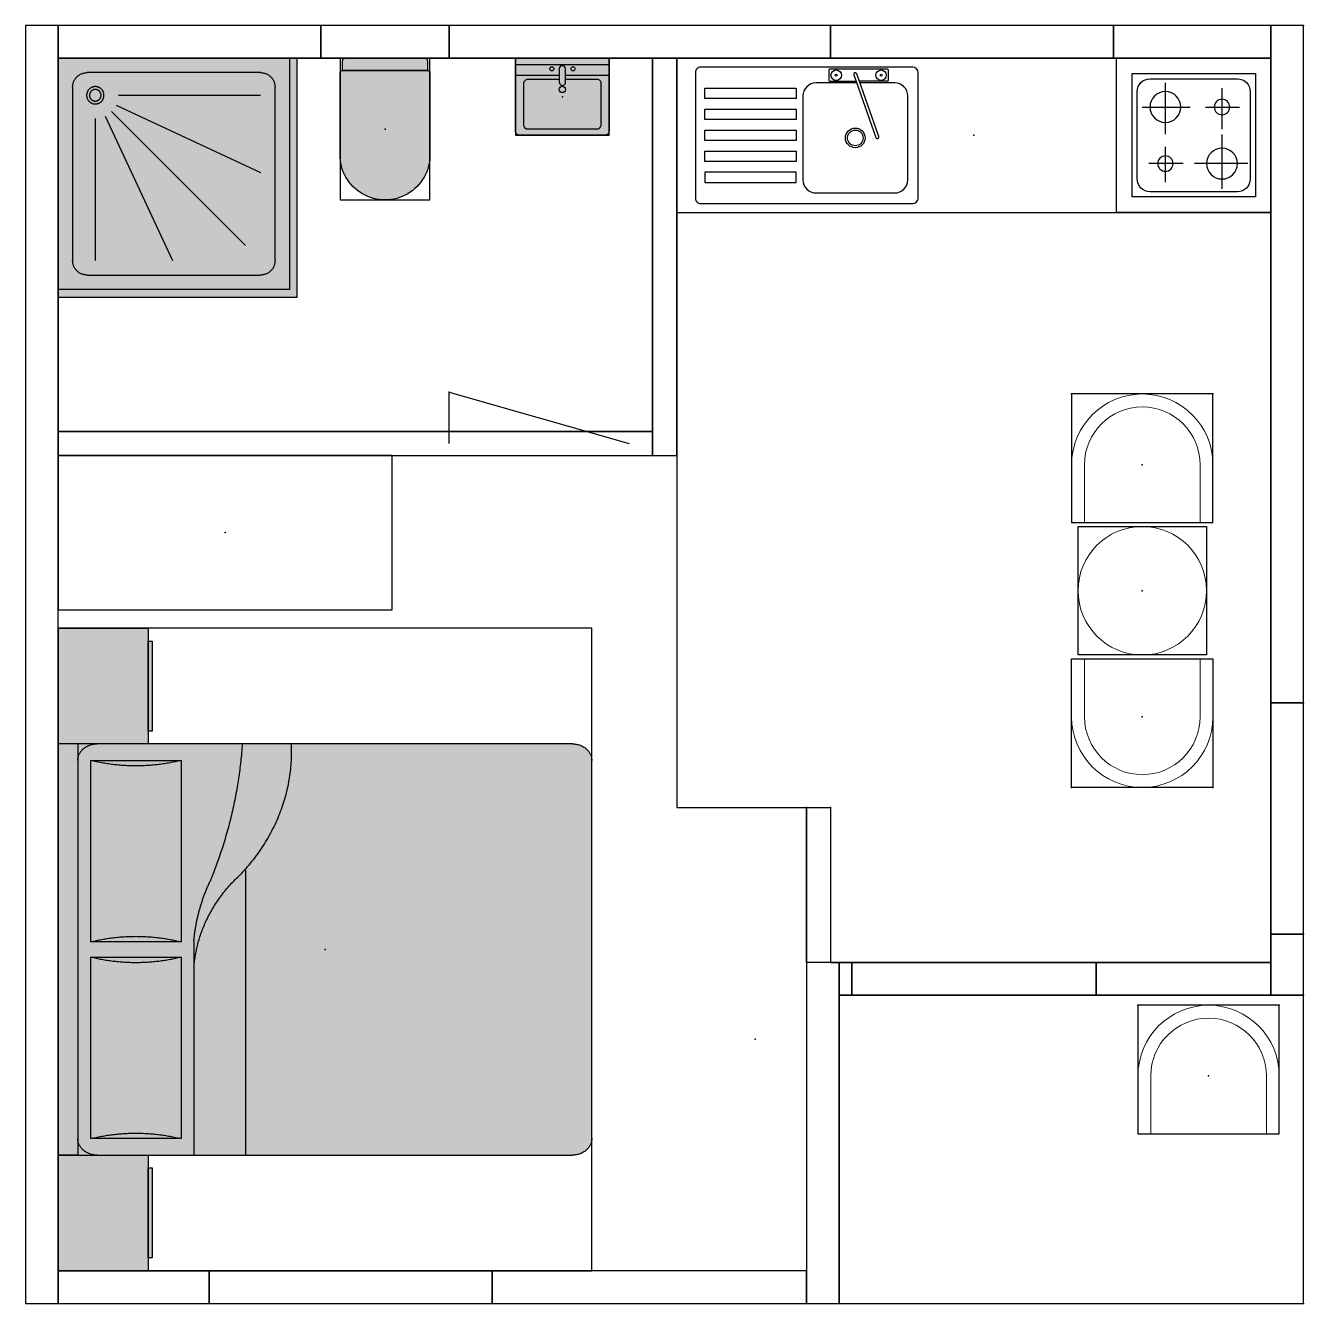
# Model space of a CAD drawing. Header units: millimetres. Extents: x 0 to 4972, y 0 to 4972.
import ezdxf

# ---------------------------------------------------------------- set-up
doc = ezdxf.new("R2010")
doc.units = ezdxf.units.MM
for name, color, linetype, true_color in [('Doors', 96, 'Continuous', 0x007f00), ('Furniture', 37, 'Continuous', 0x75664f), ('FurnitureRefRec', 254, 'Continuous', 0xd5d5d5), ('PT Top Left', 52, 'Continuous', 0xcdcd00), ('PT Top Left Furniture', 211, 'Continuous', 0xff7fff), ('PT Top Right', 96, 'Continuous', 0x007f00), ('PT Top Right Furniture', 200, 'Continuous', 0xbf3fff), ('Walls', 1, 'Continuous', 0xff0000)]:
    doc.layers.add(name, color=color, linetype=linetype, true_color=true_color)
for name, color, linetype in [('Rooms$Bath Room', 7, 'Continuous'), ('Rooms$Bed Room', 7, 'Continuous'), ('Rooms$Living Room', 7, 'Continuous'), ('Rooms$Terrace', 7, 'Continuous'), ('Windows', 7, 'Continuous')]:
    doc.layers.add(name, color=color, linetype=linetype)

# ---------------------------------------------------------------- blocks, each defined once
blk = doc.blocks.new('Chair')
at = {"layer": 'Furniture', "linetype": 'Continuous', "lineweight": 13}
for p, q in [((0, 225), (0, 0)), ((450, 0), (450, 225)), ((0, 0), (450, 0))]:
    blk.add_line(p, q, dxfattribs=at)
for radius in [275, 225]:
    blk.add_arc((225, 225), radius, 0, 180, dxfattribs=at)
at = {"layer": 'FurnitureRefRec'}
blk.add_lwpolyline([(500, 500), (-50, 500), (-50, 0), (500, 0)], close=True, dxfattribs=at)
at = {"layer": 'PT Top Left Furniture'}
blk.add_point((-50, 500), dxfattribs=at)
at = {"layer": 'PT Top Right Furniture'}
blk.add_point((500, 500), dxfattribs=at)
blk = doc.blocks.new('Bedopstelling Groot')
at = {"layer": 'Furniture', "true_color": 0xffffff}
for points in [[(-800, 1038.1), (-800, 688.1), (-1250, 688.1), (-1250, 1038.1)], [(-800, -962.8), (-800, -964.5), (-799.9, -966.2), (-799.9, -967.9), (-799.7, -969.6), (-799.6, -971.3), (-799.4, -973), (-799.2, -974.8), (-798.9, -976.5), (-798.6, -978.2), (-798.3, -980), (-797.9, -981.8), (-797.5, -983.5), (-797.1, -985.3), (-796.6, -987), (-796.1, -988.8), (-795.5, -990.5), (-794.9, -992.2), (-794.2, -994), (-793.6, -995.7), (-792.8, -997.4), (-792.1, -999.1), (-791.3, -1000.7), (-790.4, -1002.4), (-789.5, -1004), (-788.6, -1005.6), (-787.7, -1007.2), (-786.7, -1008.7), (-785.6, -1010.3), (-784.6, -1011.8), (-783.5, -1013.2), (-782.4, -1014.6), (-781.2, -1016), (-780, -1017.4), (-778.8, -1018.7), (-777.6, -1020), (-776.3, -1021.3), (-775, -1022.5), (-773.7, -1023.6), (-772.3, -1024.7), (-770.9, -1025.8), (-769.6, -1026.9), (-768.2, -1027.8), (-766.7, -1028.8), (-765.3, -1029.7), (-763.9, -1030.5), (-762.4, -1031.3), (-760.9, -1032.1), (-759.5, -1032.8), (-758, -1033.5), (-756.5, -1034.1), (-755, -1034.7), (-753.5, -1035.2), (-752, -1035.7), (-750.5, -1036.1), (-749, -1036.5), (-747.5, -1036.8), (-746, -1037.1), (-744.5, -1037.4), (-743.1, -1037.6), (-741.6, -1037.8), (-740.1, -1037.9), (-738.7, -1038), (-737.3, -1038.1), (-735.8, -1038.1), (735.8, -1038.1), (737.3, -1038.1), (738.7, -1038), (740.1, -1037.9), (741.6, -1037.8), (743.1, -1037.6), (744.5, -1037.4), (746, -1037.1), (747.5, -1036.8), (749, -1036.5), (750.5, -1036.1), (752, -1035.7), (753.5, -1035.2), (755, -1034.7), (756.5, -1034.1), (758, -1033.5), (759.5, -1032.8), (760.9, -1032.1), (762.4, -1031.3), (763.9, -1030.5), (765.3, -1029.7), (766.7, -1028.8), (768.2, -1027.8), (769.6, -1026.9), (770.9, -1025.8), (772.3, -1024.7), (773.7, -1023.6), (775, -1022.5), (776.3, -1021.3), (777.6, -1020), (778.8, -1018.7), (780, -1017.4), (781.2, -1016), (782.4, -1014.6), (783.5, -1013.2), (784.6, -1011.8), (785.6, -1010.3), (786.7, -1008.7), (787.7, -1007.2), (788.6, -1005.6), (789.5, -1004), (790.4, -1002.4), (791.3, -1000.7), (792.1, -999.1), (792.8, -997.4), (793.6, -995.7), (794.2, -994), (794.9, -992.2), (795.5, -990.5), (796.1, -988.8), (796.6, -987), (797.1, -985.3), (797.5, -983.5), (797.9, -981.8), (798.3, -980), (798.6, -978.2), (798.9, -976.5), (799.2, -974.8), (799.4, -973), (799.6, -971.3), (799.7, -969.6), (799.9, -967.9), (799.9, -966.2), (800, -964.5), (800, -962.8), (800, 1038.1), (-800, 1038.1), (-800, 961.9)], [(1250, 1038.1), (1250, 688.1), (800, 688.1), (800, 1038.1)], [(-850, 688.1), (-850, 673.1), (-1200, 673.1), (-1200, 688.1)], [(1200, 688.1), (1200, 673.1), (850, 673.1), (850, 688.1)]]:
    blk.add_hatch(color=7, dxfattribs=at).paths.add_polyline_path(points, flags=0)
at = {"layer": 'Furniture', "color": 37, "true_color": 0x766750}
for p, q in [((-800, 961.9), (-800, 1038.1)), ((800, 1038.1), (-800, 1038.1)), ((800, 961.9), (800, 1038.1)), ((800, 961.9), (-800, 961.9)), ((-735.8, 911.7), (-30, 911.7)), ((-735.8, 560.3), (-735.8, 911.7)), ((-30, 911.7), (-30, 560.3)), ((30, 911.7), (735.8, 911.7)), ((30, 560.3), (30, 911.7)), ((735.8, 911.7), (735.8, 560.3)), ((-800, 886.6), (-800, -962.8)), ((800, -962.8), (800, 886.6)), ((-30, 560.3), (-735.8, 560.3)), ((735.8, 560.3), (30, 560.3)), ((34.2, 510.1), (-800, 510.1)), ((308, 309.3), (-800, 309.3)), ((-735.8, -1038.1), (735.8, -1038.1))]:
    blk.add_line(p, q, dxfattribs=at)
for points in [[(-800, 1038.1), (-800, 688.1), (-1250, 688.1), (-1250, 1038.1)], [(1250, 1038.1), (1250, 688.1), (800, 688.1), (800, 1038.1)], [(-850, 688.1), (-850, 673.1), (-1200, 673.1), (-1200, 688.1)], [(1200, 688.1), (1200, 673.1), (850, 673.1), (850, 688.1)]]:
    blk.add_lwpolyline(points, close=True, dxfattribs=at)
for points, weights in [([(-800, 886.6), (-800, 961.9), (-735.8, 961.9)], [1, 0.707106781186, 1]), ([(735.8, 961.9), (800, 961.9), (800, 886.6)], [1, 0.707106781186, 1]), ([(-735.8, 911.7), (-692.2, 736), (-735.8, 560.3)], [1, 0.959999998575, 1]), ([(-30, 560.3), (-73.6, 736), (-30, 911.7)], [1, 0.959999998575, 1]), ([(30, 911.7), (73.6, 736), (30, 560.3)], [1, 0.959999998575, 1]), ([(735.8, 560.3), (692.2, 736), (735.8, 911.7)], [1, 0.959999998575, 1]), ([(-72.8, 510.1), (133.4, 496.7), (286.7, 334.4)], [1, 0.942933891278, 1]), ([(34.2, 510.1), (153.8, 499.5), (265.3, 447.3)], [1, 0.988393644073, 1]), ([(800, 321.8), (525.2, 340.8), (265.3, 447.3)], [1, 0.990404896115, 1]), ([(800, 132.1), (510.3, 117.7), (286.7, 334.4)], [1, 0.933646644704, 1]), ([(-735.8, -1038.1), (-800, -1038.1), (-800, -962.8)], [1, 0.707106781186, 1]), ([(800, -962.8), (800, -1038.1), (735.8, -1038.1)], [1, 0.707106781187, 1])]:
    blk.add_rational_spline(points, weights, degree=2, dxfattribs=at)
at = {"layer": 'FurnitureRefRec'}
blk.add_lwpolyline([(-1250, -1038.1), (1250, -1038.1), (1250, 1038.1), (-1250, 1038.1)], close=True, dxfattribs=at)
at = {"layer": 'PT Top Left Furniture'}
blk.add_point((-1250, 1038.1), dxfattribs=at)
at = {"layer": 'PT Top Right Furniture'}
blk.add_point((1250, 1038.1), dxfattribs=at)
blk = doc.blocks.new('Douche')
at = {"layer": 'Furniture', "true_color": 0xffffff}
blk.add_hatch(color=7, dxfattribs=at).paths.add_polyline_path([(-465, 465), (-465, -465), (465, -465), (465, 465)], flags=0)
at = {"layer": 'Furniture', "color": 37, "true_color": 0x766750}
for p, q in [((-465, -465), (-465, 435)), ((-465, 435), (435, 435)), ((435, 435), (435, -465)), ((322.5, 378.7), (-352.5, 378.7)), ((-408.8, 322.5), (-408.8, -352.5)), ((-320.7, -230.7), (-320.7, 322.5)), ((-282.6, -239.1), (-20.8, 322.5)), ((378.7, -352.5), (378.7, 322.5)), ((-257, -257), (263.4, 263.4)), ((-239.1, -282.6), (322.5, -20.8)), ((-230.7, -320.7), (322.5, -320.7)), ((-352.5, -408.8), (322.5, -408.8)), ((-465, -465), (435, -465))]:
    blk.add_line(p, q, dxfattribs=at)
for points in [[(465, 465), (-465, 465)], [(465, -465), (465, 465)]]:
    blk.add_lwpolyline(points, dxfattribs=at)
for points, weights in [([(-408.8, 322.5), (-408.8, 378.7), (-352.5, 378.7)], [1, 0.707106781187, 1]), ([(322.5, 378.7), (378.7, 378.7), (378.7, 322.5)], [1, 0.707106780956, 1]), ([(-352.5, -408.8), (-408.8, -408.8), (-408.8, -352.5)], [1, 0.707106781187, 1]), ([(378.7, -352.5), (378.7, -408.8), (322.5, -408.8)], [1, 0.707106781187, 1])]:
    blk.add_rational_spline(points, weights, degree=2, dxfattribs=at)
for points, knots in [([(-320.7, -286.9), (-286.9, -286.9), (-286.9, -320.7), (-286.9, -354.4), (-320.7, -354.4), (-354.4, -354.4), (-354.4, -320.7), (-354.4, -286.9), (-320.7, -286.9)], [0, 0, 0, 0.0530144, 0.0530144, 0.1060288, 0.1060288, 0.1590431, 0.1590431, 0.2120575, 0.2120575, 0.2120575]), ([(-320.7, -298.2), (-298.2, -298.2), (-298.2, -320.7), (-298.2, -343.2), (-320.7, -343.2), (-343.2, -343.2), (-343.2, -320.7), (-343.2, -298.2), (-320.7, -298.2)], [0, 0, 0, 0.0353429, 0.0353429, 0.0706858, 0.0706858, 0.1060288, 0.1060288, 0.1413717, 0.1413717, 0.1413717])]:
    blk.add_rational_spline(points, [1, 0.707106781187, 1, 0.707106781187, 1, 0.707106781187, 1, 0.707106781187, 1], degree=2, knots=knots, dxfattribs=at)
at = {"layer": 'FurnitureRefRec'}
blk.add_lwpolyline([(-465, -465), (465, -465), (465, 465), (-465, 465)], close=True, dxfattribs=at)
at = {"layer": 'PT Top Left Furniture'}
blk.add_point((-465, -465), dxfattribs=at)
at = {"layer": 'PT Top Right Furniture'}
blk.add_point((-465, 465), dxfattribs=at)
blk = doc.blocks.new('Coffee Table')
at = {"layer": 'Furniture', "linetype": 'Continuous', "lineweight": 13}
for start, end in [(90, 270), (270, 90)]:
    blk.add_arc((0, 0), 250, start, end, dxfattribs=at)
at = {"layer": 'FurnitureRefRec'}
blk.add_lwpolyline([(250, -250), (-250, -250), (-250, 250), (250, 250)], close=True, dxfattribs=at)
blk = doc.blocks.new('Keuken')
at = {"layer": 'Furniture', "color": 37, "true_color": 0x766750}
for p, q in [((1107, 265.2), (280.8, 265.2)), ((-981.5, 220), (-641.5, 220)), ((-921.2, -3.3), (-921.2, 208.5)), ((260.4, 244.8), (260.4, -244.8)), ((658.2, 224.4), (352.2, 224.4)), ((1127.4, -244.8), (1127.4, 244.8)), ((-1031.5, -170), (-1031.5, 170)), ((-700.4, 44.3), (-700.4, 181.8)), ((-591.5, 170), (-591.5, -170)), ((301.2, 173.4), (301.2, -153)), ((709.2, -153), (709.2, 173.4)), ((-815.1, 108.8), (-1022.1, 108.8)), ((-637.1, 108.8), (-770.6, 108.8)), ((414.1, 4.9), (499.7, -239.4)), ((511.2, -235.3), (425.7, 8.9)), ((-921.2, -182.8), (-921.2, -24.4)), ((-700.4, -203.9), (-700.4, -4.8)), ((-857.9, -110), (-989.8, -110)), ((-611.3, -110), (-797.9, -110)), ((-641.5, -220), (-981.5, -220)), ((352.2, -204), (487.3, -204)), ((375.9, -215.7), (375.9, -252)), ((379.9, -210.6), (489.6, -210.6)), ((500.2, -204), (658.2, -204)), ((604.4, -210.6), (502.5, -210.6)), ((608.3, -252), (608.3, -215.7)), ((280.8, -265.2), (1107, -265.2))]:
    blk.add_line(p, q, dxfattribs=at)
for points in [[(-1111.5, -300), (1200, -300), (1200, 300), (-1111.5, 300)], [(-1111.5, -300), (-1111.5, 300), (-511.5, 300), (-511.5, -300)], [(-1051.5, -240), (-1051.5, 240), (-571.5, 240), (-571.5, -240)], [(734.7, 142.8), (1090.3, 142.8), (1090.3, 183.6), (734.7, 183.6)], [(1090.3, 102), (1090.3, 61.2), (734.7, 61.2), (734.7, 102)], [(1090.3, 20.4), (1090.3, -20.4), (734.7, -20.4), (734.7, 20.4)], [(1090.3, -61.2), (1090.3, -102), (734.7, -102), (734.7, -61.2)], [(1090.3, -142.8), (1090.3, -183.6), (734.7, -183.6), (734.7, -142.8)]]:
    blk.add_lwpolyline(points, close=True, dxfattribs=at)
blk.add_lwpolyline([(379.9, -257.1), (492.1, -257.1), (604.4, -257.1)], dxfattribs=at)
at = {"layer": 'Furniture', "color": 37, "true_color": 0x766750, "extrusion": (0, 0, -1)}
for centre, radius in [((921.5, 110), 60), ((701.5, 110), 30), ((921.5, -110), 30), ((701.5, -110), 60)]:
    blk.add_circle(centre, radius, dxfattribs=at)
at = {"layer": 'Furniture', "color": 37, "true_color": 0x766750}
for centre, radius in [((505.2, 10.2), 38.2), ((505.2, 10.2), 30.6), ((404.8, -233.8), 20.4), ((404.8, -233.8), 3.81), ((404.8, -233.8), 3.81), ((579.4, -233.8), 20.4), ((579.4, -233.8), 3.81), ((579.4, -233.8), 3.81)]:
    blk.add_circle(centre, radius, dxfattribs=at)
for centre, radius, start, end in [((280.8, 244.8), 20.4, 90, 180), ((1107, 244.8), 20.4, 360, 90), ((352.2, 173.4), 51, 90, 180), ((658.2, 173.4), 51, 360, 90), ((419.9, 6.9), 6.12, 19.2979, 199.2979), ((352.2, -153), 51, 180, 270), ((658.2, -153), 51, 270, 0), ((280.8, -244.8), 20.4, 180, 270), ((381, -215.7), 5.1, 90, 180), ((505.4, -237.3), 6.12, 199.2979, 19.2979), ((603.2, -215.7), 5.1, 360, 90), ((1107, -244.8), 20.4, 270, 0), ((381, -252), 5.1, 180, 270), ((603.2, -252), 5.1, 270, 0)]:
    blk.add_arc(centre, radius, start, end, dxfattribs=at)
at = {"layer": 'Furniture', "color": 37, "true_color": 0x766750, "extrusion": (0, 0, -1)}
for centre, start, end in [((981.5, 170), 0, 90), ((641.5, 170), 90, 180), ((981.5, -170), 270, 360), ((641.5, -170), 180, 270)]:
    blk.add_arc(centre, 50, start, end, dxfattribs=at)
at = {"layer": 'FurnitureRefRec'}
blk.add_lwpolyline([(-1111.5, -300), (1200, -300), (1200, 300), (-1111.5, 300)], close=True, dxfattribs=at)
at = {"layer": 'PT Top Left Furniture'}
blk.add_point((1200, -300), dxfattribs=at)
at = {"layer": 'PT Top Right Furniture'}
blk.add_point((-1111.5, -300), dxfattribs=at)
blk = doc.blocks.new('Wastafel')
at = {"layer": 'Furniture', "true_color": 0xffffff}
blk.add_hatch(color=7, dxfattribs=at).paths.add_polyline_path([(134.7, 182.3), (135.3, 182.2), (135.8, 182.1), (136.4, 182.1), (136.9, 182), (137.5, 181.8), (138, 181.7), (138.5, 181.5), (139.1, 181.4), (139.6, 181.2), (140.1, 180.9), (140.6, 180.7), (141.1, 180.5), (141.6, 180.2), (142.1, 179.9), (142.5, 179.6), (143, 179.3), (143.4, 179), (143.9, 178.7), (144.3, 178.3), (144.7, 177.9), (145.1, 177.5), (145.5, 177.1), (145.9, 176.7), (146.2, 176.3), (146.6, 175.9), (146.9, 175.4), (147.2, 175), (147.5, 174.5), (147.8, 174), (148, 173.5), (148.3, 173), (148.5, 172.5), (148.7, 172), (148.9, 171.5), (149.1, 171), (149.2, 170.5), (149.4, 169.9), (149.5, 169.4), (149.6, 168.8), (149.7, 168.3), (149.8, 167.7), (149.8, 167.2), (149.8, 166.6), (149.8, 166.1), (149.8, -166.1), (149.8, -166.6), (149.8, -167.2), (149.8, -167.7), (149.7, -168.3), (149.6, -168.8), (149.5, -169.4), (149.4, -169.9), (149.2, -170.5), (149.1, -171), (148.9, -171.5), (148.7, -172), (148.5, -172.5), (148.3, -173), (148, -173.5), (147.8, -174), (147.5, -174.5), (147.2, -175), (146.9, -175.4), (146.6, -175.9), (146.2, -176.3), (145.9, -176.7), (145.5, -177.1), (145.1, -177.5), (144.7, -177.9), (144.3, -178.3), (143.9, -178.7), (143.4, -179), (143, -179.3), (142.5, -179.6), (142.1, -179.9), (141.6, -180.2), (141.1, -180.5), (140.6, -180.7), (140.1, -180.9), (139.6, -181.2), (139.1, -181.4), (138.5, -181.5), (138, -181.7), (137.5, -181.8), (136.9, -182), (136.4, -182.1), (135.8, -182.1), (135.3, -182.2), (134.7, -182.3), (-149.9, -182.3), (-149.9, 182.3)], flags=0)
at = {"layer": 'Furniture', "color": 37, "true_color": 0x766750}
for p, q in [((-67.2, 135), (-67.2, 12.1)), ((-56.2, 12.1), (-108.5, 12.1)), ((-108.5, -12.2), (-56.2, -12.2)), ((-67.2, -12.2), (-67.2, -135))]:
    blk.add_line(p, q, dxfattribs=at)
for points in [[(134.7, -182.3), (-149.9, -182.3), (-149.9, 182.3), (134.7, 182.3)], [(-125.5, -182.3), (-125.5, 182.3)], [(-83.4, 12.1), (-83.4, 182.3)], [(110.4, 151.1), (-49.9, 151.1)], [(149.8, 166.1), (149.8, -166.1)], [(125.5, -135), (125.5, 135)], [(-83.4, -182.3), (-83.4, -12.2)], [(-49.9, -151.1), (110.4, -151.1)]]:
    blk.add_lwpolyline(points, dxfattribs=at)
for centre, radius in [((-108.5, 41.3), 8.1), ((-28.3, 0), 12.2), ((-108.5, -41.3), 8.1)]:
    blk.add_circle(centre, radius, dxfattribs=at)
for centre, radius, start, end in [((-51, 135), 16.2, 86.1345, 180), ((109.3, 135), 16.2, 0, 86.1345), ((-108.5, 0), 12.2, 90.0009, 269.9991), ((-56.2, 0), 12.2, 270, 90), ((-51, -135), 16.2, 180, 273.8655), ((109.3, -135), 16.2, 273.8655, 0)]:
    blk.add_arc(centre, radius, start, end, dxfattribs=at)
at = {"layer": 'Furniture', "color": 37, "true_color": 0x766750, "extrusion": (0, 0, -1)}
for centre, start, end in [((-133.7, 166.1), 93.8655, 180), ((-133.7, -166.1), 180, 266.1345)]:
    blk.add_arc(centre, 16.2, start, end, dxfattribs=at)
at = {"layer": 'FurnitureRefRec'}
blk.add_lwpolyline([(-149.9, -182.3), (149.8, -182.3), (149.8, 182.3), (-149.9, 182.3)], close=True, dxfattribs=at)
at = {"layer": 'PT Top Left Furniture'}
blk.add_point((-149.9, -182.3), dxfattribs=at)
at = {"layer": 'PT Top Right Furniture'}
blk.add_point((-149.9, 182.3), dxfattribs=at)
blk = doc.blocks.new('Toilet')
at = {"layer": 'Furniture', "true_color": 0xffffff}
for points in [[(227.8, 165), (227.8, -165), (227.8, -165.3), (227.8, -165.7), (227.8, -166), (227.7, -166.4), (227.7, -166.7), (227.6, -167), (227.5, -167.4), (227.4, -167.7), (227.3, -168), (227.2, -168.3), (227.1, -168.7), (227, -169), (226.8, -169.3), (226.7, -169.6), (226.5, -169.9), (226.4, -170.2), (226.2, -170.5), (226, -170.8), (225.8, -171), (225.6, -171.3), (225.3, -171.6), (225.1, -171.8), (224.9, -172.1), (224.6, -172.3), (224.4, -172.5), (224.1, -172.8), (223.9, -173), (223.6, -173.2), (223.3, -173.4), (223, -173.5), (222.7, -173.7), (222.4, -173.9), (222.1, -174), (221.8, -174.2), (221.5, -174.3), (221.2, -174.4), (220.8, -174.5), (220.5, -174.6), (220.2, -174.7), (219.8, -174.8), (219.5, -174.9), (219.2, -174.9), (218.8, -174.9), (218.5, -175), (218.1, -175), (217.8, -175), (-98.2, -175), (-104.3, -175), (-110.4, -174.8), (-116.5, -174.3), (-122.6, -173.7), (-128.6, -172.8), (-134.6, -171.7), (-140.6, -170.4), (-146.5, -169), (-152.3, -167.3), (-158.1, -165.4), (-163.9, -163.3), (-169.5, -161), (-175.1, -158.5), (-180.5, -155.8), (-185.9, -152.9), (-191.2, -149.9), (-196.4, -146.6), (-201.4, -143.2), (-206.3, -139.6), (-211.1, -135.8), (-215.8, -131.9), (-220.3, -127.8), (-224.7, -123.6), (-228.9, -119.2), (-233, -114.7), (-236.9, -110), (-240.7, -105.2), (-244.3, -100.2), (-247.7, -95.2), (-250.9, -90), (-253.9, -84.7), (-256.8, -79.3), (-259.5, -73.8), (-261.9, -68.3), (-264.2, -62.6), (-266.3, -56.9), (-268.2, -51.1), (-269.9, -45.2), (-271.3, -39.3), (-272.6, -33.3), (-273.7, -27.3), (-274.5, -21.3), (-275.1, -15.2), (-275.6, -9.1), (-275.8, -3), (-275.8, 3), (-275.6, 9.1), (-275.1, 15.2), (-274.5, 21.3), (-273.7, 27.3), (-272.6, 33.3), (-271.3, 39.3), (-269.9, 45.2), (-268.2, 51.1), (-266.3, 56.9), (-264.2, 62.6), (-261.9, 68.3), (-259.5, 73.8), (-256.8, 79.3), (-253.9, 84.7), (-250.9, 90), (-247.7, 95.2), (-244.3, 100.2), (-240.7, 105.2), (-236.9, 110), (-233, 114.7), (-228.9, 119.2), (-224.7, 123.6), (-220.3, 127.8), (-215.8, 131.9), (-211.1, 135.8), (-206.3, 139.6), (-201.4, 143.2), (-196.4, 146.6), (-191.2, 149.9), (-185.9, 152.9), (-180.5, 155.8), (-175.1, 158.5), (-169.5, 161), (-163.9, 163.3), (-158.1, 165.4), (-152.3, 167.3), (-146.5, 169), (-140.6, 170.4), (-134.6, 171.7), (-128.6, 172.8), (-122.6, 173.7), (-116.5, 174.3), (-110.4, 174.8), (-104.3, 175), (-98.2, 175), (217.8, 175), (218.1, 175), (218.5, 175), (218.8, 174.9), (219.2, 174.9), (219.5, 174.9), (219.8, 174.8), (220.2, 174.7), (220.5, 174.6), (220.8, 174.5), (221.2, 174.4), (221.5, 174.3), (221.8, 174.2), (222.1, 174), (222.4, 173.9), (222.7, 173.7), (223, 173.5), (223.3, 173.4), (223.6, 173.2), (223.9, 173), (224.1, 172.8), (224.4, 172.5), (224.6, 172.3), (224.9, 172.1), (225.1, 171.8), (225.3, 171.6), (225.6, 171.3), (225.8, 171), (226, 170.8), (226.2, 170.5), (226.4, 170.2), (226.5, 169.9), (226.7, 169.6), (226.8, 169.3), (227, 169), (227.1, 168.7), (227.2, 168.3), (227.3, 168), (227.4, 167.7), (227.5, 167.4), (227.6, 167), (227.7, 166.7), (227.7, 166.4), (227.8, 166), (227.8, 165.7), (227.8, 165.3)], [(227.8, 165), (265.8, 165), (266.1, 165), (266.5, 165), (266.8, 164.9), (267.2, 164.9), (267.5, 164.9), (267.8, 164.8), (268.2, 164.7), (268.5, 164.6), (268.8, 164.5), (269.2, 164.4), (269.5, 164.3), (269.8, 164.2), (270.1, 164), (270.4, 163.9), (270.7, 163.7), (271, 163.5), (271.3, 163.4), (271.6, 163.2), (271.9, 163), (272.1, 162.8), (272.4, 162.5), (272.6, 162.3), (272.9, 162.1), (273.1, 161.8), (273.3, 161.6), (273.6, 161.3), (273.8, 161), (274, 160.8), (274.2, 160.5), (274.4, 160.2), (274.5, 159.9), (274.7, 159.6), (274.8, 159.3), (275, 159), (275.1, 158.7), (275.2, 158.3), (275.3, 158), (275.4, 157.7), (275.5, 157.4), (275.6, 157), (275.7, 156.7), (275.7, 156.4), (275.8, 156), (275.8, 155.7), (275.8, 155.3), (275.8, 155), (275.8, -155), (275.8, -155.3), (275.8, -155.7), (275.8, -156), (275.7, -156.4), (275.7, -156.7), (275.6, -157), (275.5, -157.4), (275.4, -157.7), (275.3, -158), (275.2, -158.3), (275.1, -158.7), (275, -159), (274.8, -159.3), (274.7, -159.6), (274.5, -159.9), (274.4, -160.2), (274.2, -160.5), (274, -160.8), (273.8, -161), (273.6, -161.3), (273.3, -161.6), (273.1, -161.8), (272.9, -162.1), (272.6, -162.3), (272.4, -162.5), (272.1, -162.8), (271.9, -163), (271.6, -163.2), (271.3, -163.4), (271, -163.5), (270.7, -163.7), (270.4, -163.9), (270.1, -164), (269.8, -164.2), (269.5, -164.3), (269.2, -164.4), (268.8, -164.5), (268.5, -164.6), (268.2, -164.7), (267.8, -164.8), (267.5, -164.9), (267.2, -164.9), (266.8, -164.9), (266.5, -165), (266.1, -165), (265.8, -165), (227.8, -165)]]:
    blk.add_hatch(color=7, dxfattribs=at).paths.add_polyline_path(points, flags=0)
at = {"layer": 'Furniture', "color": 37, "true_color": 0x766750}
for p, q in [((-98.2, 175), (217.8, 175)), ((227.8, 165), (265.8, 165)), ((227.8, -165), (227.8, 165)), ((227.8, 165), (227.8, -165)), ((275.8, 155), (275.8, -155)), ((217.8, -175), (-98.2, -175)), ((265.8, -165), (227.8, -165))]:
    blk.add_line(p, q, dxfattribs=at)
at = {"layer": 'Furniture', "color": 37, "true_color": 0x766750, "extrusion": (0, 0, -1)}
for centre, radius, start, end in [((100.8, 0), 175, 269.1583, 90.8417), ((-217.8, 165), 10, 90, 180), ((-265.8, 155), 10, 90, 180), ((-217.8, -165), 10, 180, 270), ((-265.8, -155), 10, 180, 270)]:
    blk.add_arc(centre, radius, start, end, dxfattribs=at)
at = {"layer": 'FurnitureRefRec'}
blk.add_lwpolyline([(-275.8, -175), (275.8, -175), (275.8, 175), (-275.8, 175)], close=True, dxfattribs=at)
at = {"layer": 'PT Top Left Furniture'}
blk.add_point((275.8, 175), dxfattribs=at)
at = {"layer": 'PT Top Right Furniture'}
blk.add_point((275.8, -175), dxfattribs=at)

msp = doc.modelspace()

# ---------------------------------------------------------------- linework, layer by layer
at = {"layer": 'Doors'}
msp.add_lwpolyline([(1648.5, 3346.1), (1648.5, 3546.1), (2348.5, 3346.1)], dxfattribs=at)
at = {"layer": 'Furniture'}
msp.add_lwpolyline([(127, 2699.1), (1427, 2699.1), (1427, 3299.1), (127, 3299.1)], close=True, dxfattribs=at)
at = {"layer": 'PT Top Left'}
for p in [(127, 4972), (1148.6, 4972), (1648.6, 4972), (3132.4, 4972), (127, 4845), (1148.6, 4845), (1648.6, 4845), (2439.5, 4845), (2533.5, 4845), (3132.4, 4845), (2088.9, 4694.7), (1398.6, 4569.2), (592, 4380), (1648.5, 3546.1), (127, 3393.1), (2439.5, 3393.1), (127, 3299.1), (2439.5, 3299.1), (2533.5, 3299.1), (777, 2999.1), (3038.5, 1930), (3132.5, 1930), (1165.1, 1377), (3165.5, 1326), (3215.5, 1326), (3165.5, 1199), (3215.5, 1199), (2838.5, 1028.5), (127, 127), (714.9, 127), (1814.9, 127), (3038.5, 127), (127, 0), (714.9, 0), (1814.9, 0), (3038.5, 0), (3165.5, 0)]:
    msp.add_point(p, dxfattribs=at)
at = {"layer": 'PT Top Right'}
for p in [(4232.4, 4972), (4845, 4972), (4972, 4972), (4232.4, 4845), (4845, 4845), (3689.2, 4545), (4345, 3263.5), (4345, 2773), (4845, 2337), (4972, 2337), (4345, 2282.5), (4845, 1437), (4972, 1437), (4165.5, 1326), (4845, 1326), (4165.5, 1199), (4845, 1199), (4972, 1199), (4602.9, 885.1), (4972, 0)]:
    msp.add_point(p, dxfattribs=at)
at = {"layer": 'Rooms$Bath Room'}
msp.add_lwpolyline([(127, 3393.1), (2439.5, 3393.1), (2439.5, 4845), (127, 4845)], close=True, dxfattribs=at)
at = {"layer": 'Rooms$Bed Room'}
msp.add_lwpolyline([(127, 3299.1), (2533.5, 3299.1), (2533.5, 1930), (3038.5, 1930), (3038.5, 127), (127, 127)], close=True, dxfattribs=at)
at = {"layer": 'Rooms$Living Room'}
msp.add_lwpolyline([(2533.5, 4845), (2533.5, 1930), (3132.5, 1930), (3132.5, 1326), (4845, 1326), (4845, 4845)], close=True, dxfattribs=at)
at = {"layer": 'Rooms$Terrace'}
msp.add_lwpolyline([(3165.5, 0), (4972, 0), (4972, 1199), (3165.5, 1199)], close=True, dxfattribs=at)
at = {"layer": 'Walls'}
for points in [[(0, 0), (127, 0), (127, 4972), (0, 4972)], [(127, 4845), (1148.6, 4845), (1148.6, 4972), (127, 4972)], [(3132.4, 4972), (1648.6, 4972), (1648.6, 4845), (3132.4, 4845)], [(4232.4, 4845), (4845, 4845), (4845, 4972), (4232.4, 4972)], [(4845, 2337), (4972, 2337), (4972, 4972), (4845, 4972)], [(2439.5, 3299.1), (2533.5, 3299.1), (2533.5, 4845), (2439.5, 4845)], [(127, 3299.1), (2439.5, 3299.1), (2439.5, 3393.1), (127, 3393.1)], [(3038.5, 1930), (3132.5, 1930), (3132.5, 1326), (3038.5, 1326)], [(4845, 1199), (4972, 1199), (4972, 1437), (4845, 1437)], [(3038.5, 0), (3165.5, 0), (3165.5, 1326), (3038.5, 1326)], [(3165.5, 1199), (3215.5, 1199), (3215.5, 1326), (3165.5, 1326)], [(4165.5, 1199), (4845, 1199), (4845, 1326), (4165.5, 1326)], [(127, 0), (714.9, 0), (714.9, 127), (127, 127)], [(1814.9, 0), (3038.5, 0), (3038.5, 127), (1814.9, 127)]]:
    msp.add_lwpolyline(points, close=True, dxfattribs=at)
at = {"layer": 'Windows'}
for points in [[(1148.6, 4845), (1648.6, 4845), (1648.6, 4972), (1148.6, 4972)], [(3132.4, 4845), (4232.4, 4845), (4232.4, 4972), (3132.4, 4972)], [(4845, 1437), (4972, 1437), (4972, 2337), (4845, 2337)], [(3215.5, 1199), (4165.5, 1199), (4165.5, 1326), (3215.5, 1326)], [(714.9, 0), (1814.9, 0), (1814.9, 127), (714.9, 127)]]:
    msp.add_lwpolyline(points, close=True, dxfattribs=at)

# ---------------------------------------------------------------- block references
at = {"layer": 'Furniture'}
for name, p, rotation in [('Douche', (592, 4380), 270.0000000000002), ('Toilet', (1398.6, 4569.2), 90), ('Wastafel', (2088.9, 4695.1), 270), ('Keuken', (3733.5, 4545), 179.9999999999998), ('Bedopstelling Groot', (1165.1, 1377), 90.00000000000004)]:
    msp.add_blockref(name, p, dxfattribs=dict(at, rotation=rotation))
at = {"layer": 'Furniture', "linetype": 'Continuous', "lineweight": 13}
for name, p in [('Chair', (4120, 3038.5)), ('Coffee Table', (4345, 2773)), ('Chair', (4377.9, 660.1))]:
    msp.add_blockref(name, p, dxfattribs=at)
at = {"layer": 'Furniture', "linetype": 'Continuous', "lineweight": 13, "xscale": -1, "rotation": 180}
msp.add_blockref('Chair', (4120, 2507.5), dxfattribs=at)

doc.saveas('drawing.dxf')
